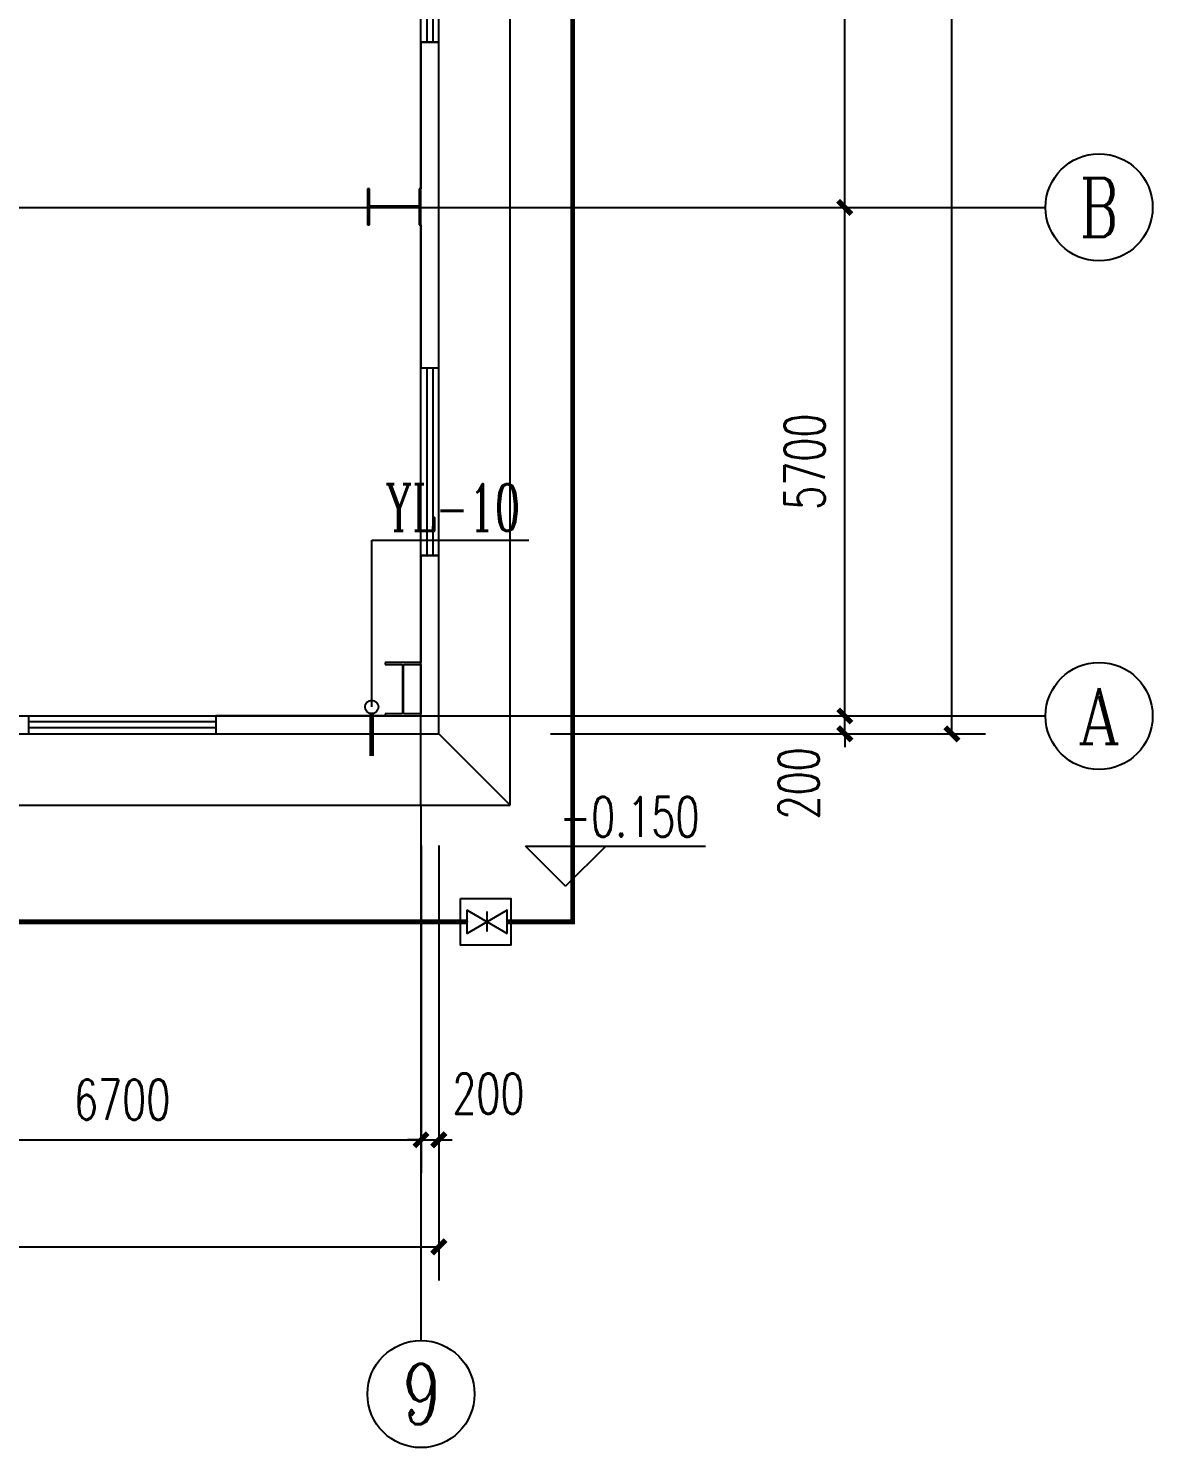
# Model space of a CAD drawing. Extents: x -427546 to -314919, y 698702 to 968782.
# Drawn here: x -363164 to -350564, y 787609 to 803514 of the extents above; entities that cross this region are included whole.
import ezdxf
from ezdxf.enums import TextEntityAlignment as Align

# ---------------------------------------------------------------- set-up
doc = ezdxf.new("R2010")
doc.units = 0
doc.header["$LTSCALE"] = 1000
doc.header["$MEASUREMENT"] = 0
doc.linetypes.add('PHANTOM2', pattern=[1.25, 0.625, -0.125, 0.125, -0.125, 0.125, -0.125])
doc.layers.get('0').update_dxf_attribs({"linetype": 'CONTINUOUS'})
doc.layers.get('DEFPOINTS').update_dxf_attribs({"linetype": 'CONTINUOUS'})
for name, color, linetype in [('AXIS', 3, 'CONTINUOUS'), ('AXIS_TEXT', 7, 'CONTINUOUS'), ('COLUMN', 9, 'CONTINUOUS'), ('DIM_ELEV', 3, 'CONTINUOUS'), ('DIM_雨水', 3, 'CONTINUOUS'), ('DOTE', 1, 'CONTINUOUS'), ('GROUND', 2, 'CONTINUOUS'), ('PIPE-消防', 1, 'CONTINUOUS'), ('PIPE-雨水', 4, 'PHANTOM2'), ('PUB_TEXT', 7, 'CONTINUOUS'), ('TWT_TEXT', 7, 'CONTINUOUS'), ('VALVE_消防', 7, 'CONTINUOUS'), ('VPIPE-雨水', 4, 'PHANTOM2'), ('WALL', 9, 'CONTINUOUS'), ('WINDOW', 4, 'CONTINUOUS')]:
    doc.layers.add(name, color=color, linetype=linetype)
doc.styles.add('_TCH_AXIS', font='COMPLEX', dxfattribs={"bigfont": 'GBCBIG'})
doc.styles.add('_TCH_DIM', font='SIMPLEX', dxfattribs={"bigfont": 'GBCBIG'})
doc.styles.add('_TWT_SERIAL', font='COMPLEX', dxfattribs={"width": 0.8, "height": 3.5, "bigfont": 'HZTXT'})
doc.styles.add('COMPLEX', font='COMPLEX')
doc.styles.add('DIM_FONT', font='SIMPLEX.shx', dxfattribs={"width": 0.7})
doc.dimstyles.new('DIMN150', dxfattribs={"dimscale": 1.5, "dimtxt": 300, "dimasz": 100, "dimexe": 250, "dimexo": 300, "dimgap": 150, "dimtad": 1, "dimdec": 0, "dimzin": 0, "dimtxsty": 'DIM_FONT', "dimblk": 'ARCHTICK', "dimcen": 0.09, "dimclrt": 7, "dimazin": 3, "dimtfac": 1, "dimtdec": 0, "dimtix": 1, "dimtmove": 0, "dimatfit": 3, "dimtolj": 1, "dimtzin": 0})

# ---------------------------------------------------------------- blocks, each defined once
blk = doc.blocks.new('_AXISO')
blk.add_circle((0, 0), 0.5)
at = {"layer": 'AXIS_TEXT', "style": 'COMPLEX', "width": 1.041667}
blk.add_attdef('A', text='', height=0.56, dxfattribs=at).set_placement((-0.25, -0.28), (0.25, -0.28), align=Align.FIT)
blk = doc.blocks.new('_ARCHTICK')
at = {"color": 0, "linetype": 'BYBLOCK', "const_width": 0.4}
blk.add_lwpolyline([(-0.5, -0.5), (0.5, 0.5)], dxfattribs=at)
blk = doc.blocks.new('*D36')
at = {"layer": 'AXIS', "color": 0}
for p, q in [((-305413, 797982), (-305413, 793107)), ((-250813, 797982), (-250813, 793107)), ((-305413, 793482), (-250813, 793482))]:
    blk.add_line(p, q, dxfattribs=at)
at = {"layer": 'DEFPOINTS', "color": 0}
for p in [(-305413, 798432), (-250813, 798432), (-250813, 793482)]:
    blk.add_point(p, dxfattribs=at)
at = {"layer": 'AXIS', "color": 0, "xscale": 150, "yscale": 150, "zscale": 150, "rotation": 180}
blk.add_blockref('_ARCHTICK', (-305413, 793482), dxfattribs=at)
at = {"layer": 'AXIS', "color": 0, "xscale": 150, "yscale": 150, "zscale": 150}
blk.add_blockref('_ARCHTICK', (-250813, 793482), dxfattribs=at)
at = {"layer": 'AXIS', "color": 7, "insert": (-278113, 793932), "char_height": 450, "attachment_point": 5, "style": 'DIM_FONT'}
blk.add_mtext('\\A1;54600', dxfattribs=at)
blk = doc.blocks.new('*D45')
at = {"layer": 'AXIS', "color": 0}
for p, q in [((-257713, 797982), (-257713, 794307)), ((-251013, 797982), (-251013, 794307)), ((-257713, 794682), (-251013, 794682))]:
    blk.add_line(p, q, dxfattribs=at)
at = {"layer": 'DEFPOINTS', "color": 0}
for p in [(-257713, 798432), (-251013, 798432), (-251013, 794682)]:
    blk.add_point(p, dxfattribs=at)
at = {"layer": 'AXIS', "color": 0, "xscale": 150, "yscale": 150, "zscale": 150, "rotation": 180}
blk.add_blockref('_ARCHTICK', (-257713, 794682), dxfattribs=at)
at = {"layer": 'AXIS', "color": 0, "xscale": 150, "yscale": 150, "zscale": 150}
blk.add_blockref('_ARCHTICK', (-251013, 794682), dxfattribs=at)
at = {"layer": 'AXIS', "color": 7, "insert": (-254363, 795132), "char_height": 450, "attachment_point": 5, "style": 'DIM_FONT'}
blk.add_mtext('\\A1;6700', dxfattribs=at)
blk = doc.blocks.new('*D46')
at = {"layer": 'AXIS', "color": 0}
for p, q in [((-251013, 797982), (-251013, 794307)), ((-250813, 797982), (-250813, 794307)), ((-251013, 794682), (-251163, 794682)), ((-251013, 794682), (-250813, 794682)), ((-250813, 794682), (-250663, 794682))]:
    blk.add_line(p, q, dxfattribs=at)
at = {"layer": 'DEFPOINTS', "color": 0}
for p in [(-251013, 798432), (-250813, 798432), (-250813, 794682)]:
    blk.add_point(p, dxfattribs=at)
at = {"layer": 'AXIS', "color": 0, "xscale": 150, "yscale": 150, "zscale": 150}
blk.add_blockref('_ARCHTICK', (-251013, 794682), dxfattribs=at)
at = {"layer": 'AXIS', "color": 0, "xscale": 150, "yscale": 150, "zscale": 150, "rotation": 180}
blk.add_blockref('_ARCHTICK', (-250813, 794682), dxfattribs=at)
at = {"layer": 'AXIS', "color": 7, "insert": (-250258, 795200), "char_height": 450, "attachment_point": 5, "style": 'DIM_FONT'}
blk.add_mtext('\\A1;200', dxfattribs=at)
blk = doc.blocks.new('*D58')
at = {"layer": 'AXIS', "color": 0}
for p, q in [((-249563, 816832), (-244688, 816832)), ((-245063, 799232), (-245063, 816832)), ((-249563, 799232), (-244688, 799232))]:
    blk.add_line(p, q, dxfattribs=at)
at = {"layer": 'DEFPOINTS', "color": 0}
for p in [(-250013, 816832), (-245063, 816832), (-250013, 799232)]:
    blk.add_point(p, dxfattribs=at)
at = {"layer": 'AXIS', "color": 0, "xscale": 150, "yscale": 150, "zscale": 150}
for p, rotation in [((-245063, 816832), 90), ((-245063, 799232), 270)]:
    blk.add_blockref('_ARCHTICK', p, dxfattribs=dict(at, rotation=rotation))
at = {"layer": 'AXIS', "color": 7, "insert": (-245513, 808032), "char_height": 450, "attachment_point": 5, "rotation": 90, "style": 'DIM_FONT'}
blk.add_mtext('\\A1;17600', dxfattribs=at)
blk = doc.blocks.new('*D59')
at = {"layer": 'AXIS', "color": 0}
for p, q in [((-249563, 799432), (-245888, 799432)), ((-246263, 799432), (-246263, 799582)), ((-246263, 799232), (-246263, 799432)), ((-249563, 799232), (-245888, 799232)), ((-246263, 799232), (-246263, 799082))]:
    blk.add_line(p, q, dxfattribs=at)
at = {"layer": 'DEFPOINTS', "color": 0}
for p in [(-250013, 799432), (-246263, 799432), (-250013, 799232)]:
    blk.add_point(p, dxfattribs=at)
at = {"layer": 'AXIS', "color": 0, "xscale": 150, "yscale": 150, "zscale": 150}
for p, rotation in [((-246263, 799432), 270), ((-246263, 799232), 90)]:
    blk.add_blockref('_ARCHTICK', p, dxfattribs=dict(at, rotation=rotation))
at = {"layer": 'AXIS', "color": 7, "insert": (-246781, 798677), "char_height": 450, "attachment_point": 5, "rotation": 90, "style": 'DIM_FONT'}
blk.add_mtext('\\A1;200', dxfattribs=at)
blk = doc.blocks.new('*D60')
at = {"layer": 'AXIS', "color": 0}
for p, q in [((-249563, 805132), (-245888, 805132)), ((-246263, 799432), (-246263, 805132)), ((-249563, 799432), (-245888, 799432))]:
    blk.add_line(p, q, dxfattribs=at)
at = {"layer": 'DEFPOINTS', "color": 0}
for p in [(-250013, 805132), (-246263, 805132), (-250013, 799432)]:
    blk.add_point(p, dxfattribs=at)
at = {"layer": 'AXIS', "color": 0, "xscale": 150, "yscale": 150, "zscale": 150}
for p, rotation in [((-246263, 805132), 90), ((-246263, 799432), 270)]:
    blk.add_blockref('_ARCHTICK', p, dxfattribs=dict(at, rotation=rotation))
at = {"layer": 'AXIS', "color": 7, "insert": (-246713, 802282), "char_height": 450, "attachment_point": 5, "rotation": 90, "style": 'DIM_FONT'}
blk.add_mtext('\\A1;5700', dxfattribs=at)
blk = doc.blocks.new('*D61')
at = {"layer": 'AXIS', "color": 0}
for p, q in [((-249563, 810932), (-245888, 810932)), ((-246263, 805132), (-246263, 810932)), ((-249563, 805132), (-245888, 805132))]:
    blk.add_line(p, q, dxfattribs=at)
at = {"layer": 'DEFPOINTS', "color": 0}
for p in [(-250013, 810932), (-246263, 810932), (-250013, 805132)]:
    blk.add_point(p, dxfattribs=at)
at = {"layer": 'AXIS', "color": 0, "xscale": 150, "yscale": 150, "zscale": 150}
for p, rotation in [((-246263, 810932), 90), ((-246263, 805132), 270)]:
    blk.add_blockref('_ARCHTICK', p, dxfattribs=dict(at, rotation=rotation))
at = {"layer": 'AXIS', "color": 7, "insert": (-246713, 808032), "char_height": 450, "attachment_point": 5, "rotation": 90, "style": 'DIM_FONT'}
blk.add_mtext('\\A1;5800', dxfattribs=at)
blk = doc.blocks.new('$TCHSYS$WIN2D')
for p, q in [((-0.5, 0.5), (0.5, 0.5)), ((-0.5, 0.5), (-0.5, -0.5)), ((0.5, 0.5), (0.5, -0.5)), ((0.5, 0.1667), (-0.5, 0.1667)), ((0.5, -0.1667), (-0.5, -0.1667)), ((-0.5, -0.5), (0.5, -0.5))]:
    blk.add_line(p, q)
blk = doc.blocks.new('$VALVE$00000296')
for points in [[(-125, 72.2), (-125, -72.2), (125, 72.2), (125, -72.2), (-125, 72.2)], [(0, 60.2), (0, -63.6)]]:
    blk.add_lwpolyline(points)
for p in [(-125, 0), (125, 0)]:
    blk.add_point(p)
blk = doc.blocks.new('E222')
at = {"layer": 'AXIS', "color": 8}
for p, q in [((-250013.5, 805132.5), (-244013.5, 805132.5)), ((-250013.5, 799432.5), (-244013.5, 799432.5)), ((-251013.5, 798432.5), (-251013.5, 792432.5))]:
    blk.add_line(p, q, dxfattribs=at)
at = {"layer": 'COLUMN', "color": 8}
for p, q in [((-251591.5, 805338.5), (-251613.5, 805338.5)), ((-251613.5, 805338.5), (-251613.5, 804938.5)), ((-251591.5, 805149.5), (-251591.5, 805338.5)), ((-251013.5, 805338.5), (-251035.5, 805338.5)), ((-251035.5, 805338.5), (-251035.5, 805149.5)), ((-251013.5, 804938.5), (-251013.5, 805338.5)), ((-251586.5, 805144.5), (-251591.5, 805149.5)), ((-251591.5, 805127.5), (-251586.5, 805132.5)), ((-251591.5, 804938.5), (-251591.5, 805127.5)), ((-251040.5, 805144.5), (-251586.5, 805144.5)), ((-251586.5, 805132.5), (-251040.5, 805132.5)), ((-251035.5, 805149.5), (-251040.5, 805144.5)), ((-251040.5, 805132.5), (-251035.5, 805127.5)), ((-251035.5, 805127.5), (-251035.5, 804938.5)), ((-251613.5, 804938.5), (-251591.5, 804938.5)), ((-251035.5, 804938.5), (-251013.5, 804938.5)), ((-251013.5, 800032.5), (-251413.5, 800032.5)), ((-251413.5, 800032.5), (-251413.5, 800010.5)), ((-251413.5, 800010.5), (-251224.5, 800010.5)), ((-251224.5, 800010.5), (-251219.5, 800005.5)), ((-251219.5, 800005.5), (-251219.5, 799459.5)), ((-251207.5, 800005.5), (-251202.5, 800010.5)), ((-251207.5, 799459.5), (-251207.5, 800005.5)), ((-251202.5, 800010.5), (-251013.5, 800010.5)), ((-251013.5, 800010.5), (-251013.5, 800032.5)), ((-251224.5, 799454.5), (-251413.5, 799454.5)), ((-251413.5, 799454.5), (-251413.5, 799432.5)), ((-251413.5, 799432.5), (-251013.5, 799432.5)), ((-251219.5, 799459.5), (-251224.5, 799454.5)), ((-251202.5, 799454.5), (-251207.5, 799459.5)), ((-251013.5, 799454.5), (-251202.5, 799454.5)), ((-251013.5, 799432.5), (-251013.5, 799454.5))]:
    blk.add_line(p, q, dxfattribs=at)
at = {"layer": 'DIM_ELEV', "color": 8}
for p, q in [((-249392.7, 797524.5), (-249842.7, 797974.5)), ((-249842.7, 797974.5), (-247822.9, 797974.5)), ((-249392.7, 797524.5), (-248942.7, 797974.5))]:
    blk.add_line(p, q, dxfattribs=at)
at = {"layer": 'DOTE', "color": 8}
for p, q in [((-251013.5, 798432.5), (-251013.5, 817632.5)), ((-306213.5, 805132.5), (-250013.5, 805132.5)), ((-306213.5, 799432.5), (-250013.5, 799432.5))]:
    blk.add_line(p, q, dxfattribs=at)
at = {"layer": 'GROUND', "color": 8}
for p, q in [((-250013.5, 798432.5), (-250013.5, 817632.5)), ((-250813.5, 799232.5), (-250813.5, 816832.5)), ((-305413.5, 799232.5), (-250813.5, 799232.5)), ((-250813.5, 799232.5), (-250013.5, 798432.5)), ((-306213.5, 798432.5), (-250013.5, 798432.5))]:
    blk.add_line(p, q, dxfattribs=at)
at = {"layer": 'WALL', "color": 8}
for p, q in [((-250813.5, 806982.5), (-251013.5, 806982.5)), ((-251013.5, 806982.5), (-251013.5, 805338.5)), ((-250813.5, 805138.5), (-250813.5, 806982.5)), ((-250813.5, 803332.5), (-250813.5, 805138.5)), ((-251013.5, 804938.5), (-251013.5, 803332.5)), ((-251013.5, 803332.5), (-250813.5, 803332.5)), ((-250813.5, 801232.5), (-251013.5, 801232.5)), ((-251013.5, 801232.5), (-251013.5, 800032.5)), ((-250813.5, 799232.5), (-250813.5, 801232.5)), ((-251013.5, 800010.5), (-251013.5, 799454.5)), ((-251413.5, 799432.5), (-253313.5, 799432.5)), ((-253313.5, 799432.5), (-253313.5, 799232.5)), ((-253313.5, 799232.5), (-250813.5, 799232.5))]:
    blk.add_line(p, q, dxfattribs=at)
at = {"layer": 'AXIS', "color": 8}
ref = blk.add_blockref('_AXISO', (-243413.5, 805132.5), dxfattribs=dict(at, xscale=1200, yscale=1200, zscale=1200))
ref.add_attrib('A', 'B', dxfattribs={"layer": 'AXIS_TEXT', "color": 8, "height": 657.6, "style": '_TCH_AXIS', "width": 0.823529}).set_placement((-243632.7, 804803.7), (-243194.3, 804803.7), align=Align.FIT)
ref = blk.add_blockref('_AXISO', (-243413.5, 799432.5), dxfattribs=dict(at, xscale=1200, yscale=1200, zscale=1200))
ref.add_attrib('A', 'A', dxfattribs={"layer": 'AXIS_TEXT', "color": 8, "height": 625, "style": '_TCH_AXIS', "width": 0.888889}).set_placement((-243651.6, 799120), (-243175.4, 799120), align=Align.FIT)
ref = blk.add_blockref('_AXISO', (-251013.5, 791832.5), dxfattribs=dict(at, xscale=1200, yscale=1200, zscale=1200))
ref.add_attrib('A', '9', dxfattribs={"layer": 'AXIS_TEXT', "color": 8, "height": 674.8, "style": '_TCH_AXIS', "width": 0.928571}).set_placement((-251222.3, 791495.1), (-250804.6, 791495.1), align=Align.FIT)
at = {"layer": 'WINDOW', "color": 8, "xscale": 2100, "yscale": 200, "zscale": 2100, "rotation": 90}
for p in [(-250913.5, 808032.5), (-250913.5, 802282.5)]:
    blk.add_blockref('$TCHSYS$WIN2D', p, dxfattribs=at)
at = {"layer": 'WINDOW', "color": 8, "xscale": 2100, "yscale": 200, "zscale": 2100}
blk.add_blockref('$TCHSYS$WIN2D', (-254363.5, 799332.5), dxfattribs=at)
at = {"layer": 'PUB_TEXT', "color": 8, "style": '_TCH_DIM', "width": 0.705882}
blk.add_text('-0.150', height=446.25, dxfattribs=at).set_placement((-249457.9, 798079.5))
at = {"layer": 'AXIS', "color": 8}
for p1, p2, distance, picture, middle in [((-250013.5, 799232.5), (-250013.5, 816832.5), -4950, '*D58', (-245513.5, 808032.5)), ((-250013.5, 805132.5), (-250013.5, 810932.5), -3750, '*D61', (-246713.5, 808032.5)), ((-250013.5, 799432.5), (-250013.5, 805132.5), -3750, '*D60', (-246713.5, 802282.5)), ((-305413.5, 798432.5), (-250813.5, 798432.5), -4950, '*D36', (-278113.5, 793932.5)), ((-257713.5, 798432.5), (-251013.5, 798432.5), -3750, '*D45', (-254363.5, 795132.5))]:
    dim = blk.add_aligned_dim(p1=p1, p2=p2, distance=distance, dimstyle='DIMN150', dxfattribs=at)
    dim.commit()
    dim.dimension.update_dxf_attribs({"geometry": picture, "text_midpoint": middle})
for base, p1, p2, angle, picture, middle in [((-246263.5, 799432.5), (-250013.5, 799232.5), (-250013.5, 799432.5), 90, '*D59', (-246781, 798677.5)), ((-250813.5, 794682.5), (-251013.5, 798432.5), (-250813.5, 798432.5), 0, '*D46', (-250258.5, 795200))]:
    dim = blk.add_linear_dim(base=base, p1=p1, p2=p2, angle=angle, dimstyle='DIMN150', dxfattribs=at)
    dim.commit()
    dim.dimension.update_dxf_attribs({"geometry": picture, "text_midpoint": middle, "dimtype": 161})

msp = doc.modelspace()

# ---------------------------------------------------------------- hatches: boundary and pattern name
at = {"layer": 'PIPE-消防', "linetype": 'CONTINUOUS'}
for points in [[(-357064.2, 793501.1), (-357037.9, 793501.1), (-357037.9, 793474.8)], [(-357064.2, 793501.1), (-357064.2, 793474.8), (-357037.9, 793474.8)]]:
    msp.add_hatch(color=256, dxfattribs=at).paths.add_polyline_path(points)

# ---------------------------------------------------------------- linework, layer by layer
at = {"color": 3}
msp.add_lwpolyline([(-358319.7, 793761.1), (-357758.2, 793761.1), (-357758.2, 793241.1), (-358319.7, 793241.1)], close=True, dxfattribs=at)
at = {"layer": 'DIM_雨水'}
for p, q in [((-359316.2, 795909.8), (-359316.2, 797777.5)), ((-359316.2, 797777.5), (-357555.1, 797777.5))]:
    msp.add_line(p, q, dxfattribs=at)
at = {"layer": 'PIPE-消防', "linetype": 'CONTINUOUS', "const_width": 52.5}
for points in [[(-357064.2, 815315.9), (-357064.2, 793501.1)], [(-365179.7, 793501.1), (-358247.4, 793501.1)], [(-357797.4, 793501.1), (-357064.2, 793501.1)]]:
    msp.add_lwpolyline(points, dxfattribs=at)
at = {"layer": 'PIPE-雨水', "const_width": 52.5}
msp.add_lwpolyline([(-359316.2, 795834.8), (-359316.2, 795359.6)], dxfattribs=at)
at = {"layer": 'VPIPE-雨水', "linetype": 'CONTINUOUS'}
msp.add_circle((-359316.2, 795909.8), 75, dxfattribs=at)

# ---------------------------------------------------------------- block references
msp.add_blockref('E222', (-107750.7, -3624))
at = {"layer": 'VALVE_消防', "xscale": -1.8, "yscale": -1.8, "zscale": 1.8}
msp.add_blockref('$VALVE$00000296', (-358022.4, 793501.1), dxfattribs=at)

# ---------------------------------------------------------------- texts
at = {"layer": 'TWT_TEXT', "style": '_TWT_SERIAL', "width": 0.64}
msp.add_text('YL-10', height=525, dxfattribs=at).set_placement((-359164.1, 797882.5))

doc.saveas('drawing.dxf')
